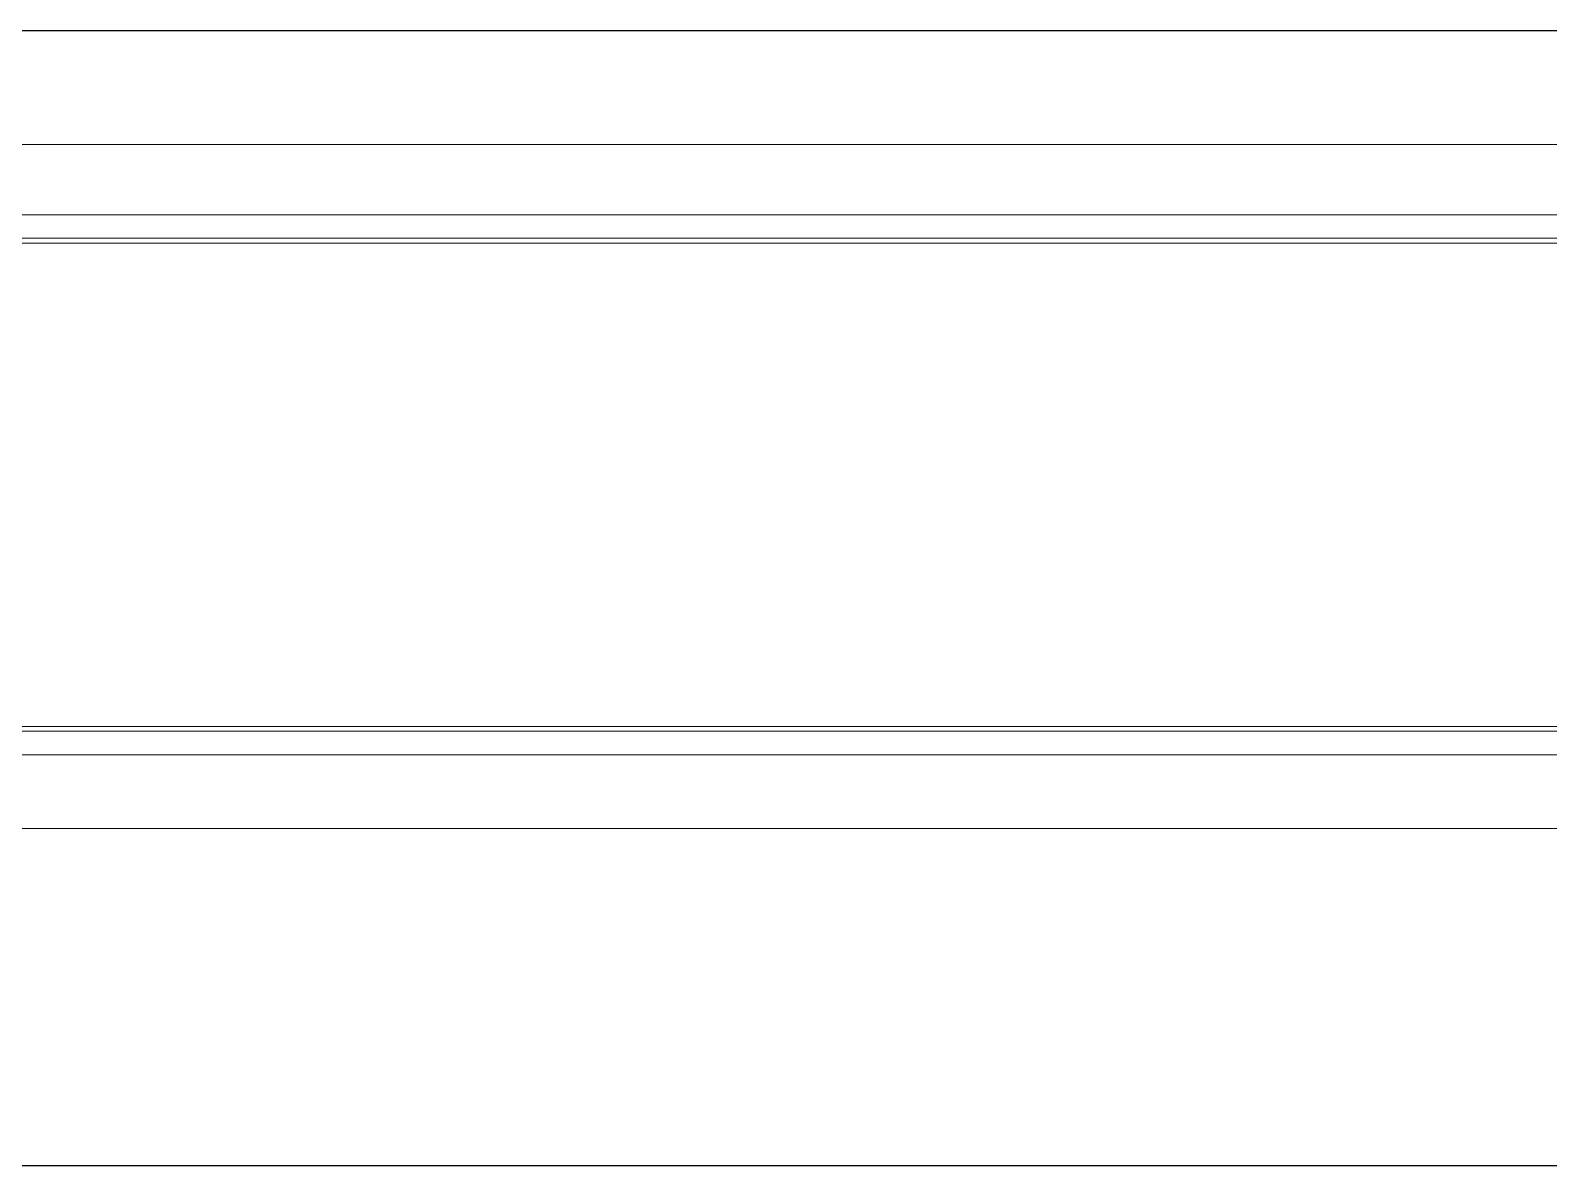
# Model space of a CAD drawing. Header units: millimetres. Extents: x 3609 to 5941, y 2453 to 3731.
# Drawn here: x 4210.2 to 4287.5, y 2453.1 to 2510.9 of the extents above; entities that cross this region are included whole.
import ezdxf

# ---------------------------------------------------------------- set-up
doc = ezdxf.new("R2010")
doc.units = ezdxf.units.MM

msp = doc.modelspace()

# ---------------------------------------------------------------- linework, layer by layer
for p, q in [((4138.427, 2510.903), (4468.427, 2510.903)), ((4131.79, 2453.1), (4474.79, 2453.1))]:
    msp.add_line(p, q)
at = {"color": 7, "linetype": 'Continuous', "lineweight": 15}
for p, q in [((4152.907, 2505.086), (4454.017, 2505.086)), ((4152.907, 2500.315), (4454.027, 2500.315)), ((4152.907, 2475.215), (4454.017, 2475.215)), ((4152.907, 2470.265), (4454.025, 2470.265))]:
    msp.add_line(p, q, dxfattribs=at)
at = {"color": 8, "linetype": 'Continuous', "lineweight": 15}
for p, q in [((4152.907, 2501.515), (4454.027, 2501.515)), ((4152.907, 2500.065), (4454.027, 2500.065)), ((4152.907, 2475.465), (4454.026, 2475.465)), ((4152.907, 2474.015), (4453.998, 2474.015))]:
    msp.add_line(p, q, dxfattribs=at)

doc.saveas('drawing.dxf')
